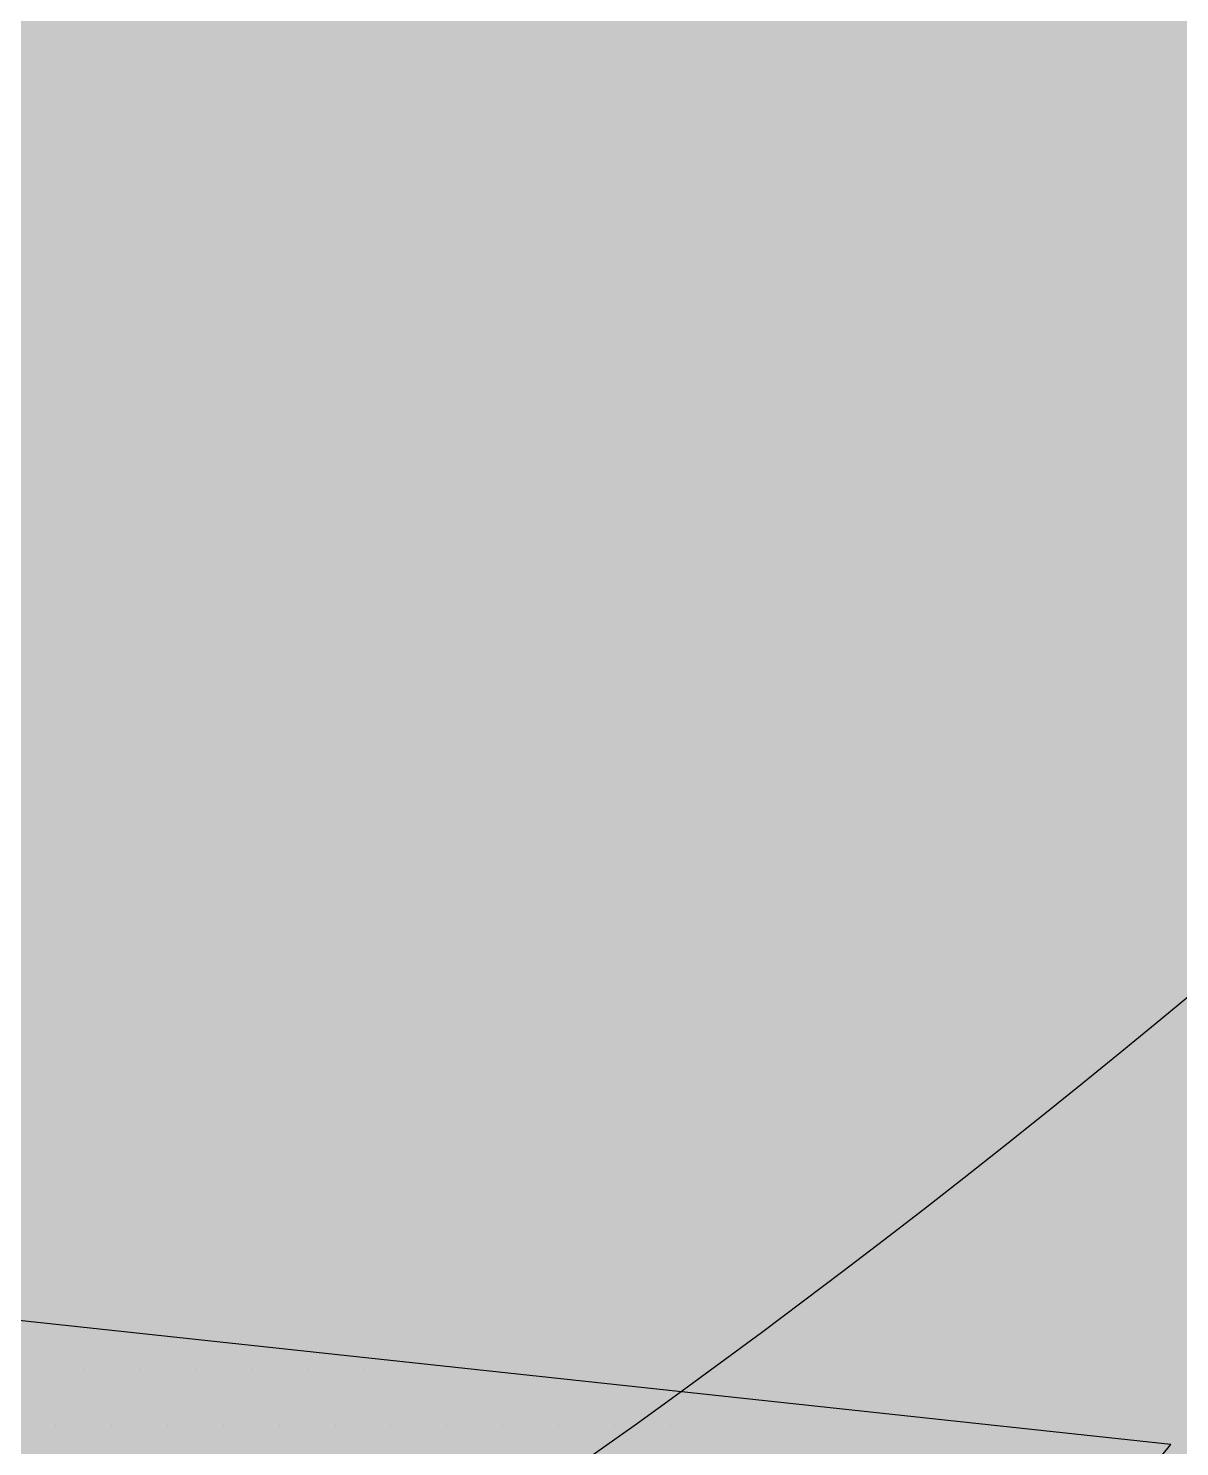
# Paper-space layout 'Layout1' of a CAD drawing. Extents: x -43 to 2298, y -18 to 768.
# Drawn here: x 742.482 to 743.617, y 377.345 to 378.743 of the extents above; entities that cross this region are included whole.
import ezdxf

# ---------------------------------------------------------------- set-up
doc = ezdxf.new("R2010")
doc.units = 0
doc.header["$LTSCALE"] = 2
doc.linetypes.add('CACHEX2', pattern=[0.75, 0.5, -0.25])
doc.layers.add('CARTOUCHE', color=7, linetype='Continuous')
doc.layers.add('LOGO', color=7, linetype='Continuous')

# ---------------------------------------------------------------- blocks, each defined once
blk = doc.blocks.new('A$C715108E3')
at = {"layer": 'LOGO', "color": 131}
for p, q in [((1.4929, -20.6698), (1.4929, -20.6698)), ((1.5842, -20.6698), (1.5842, -20.6698)), ((1.6762, -20.6698), (1.6762, -20.6698)), ((1.7681, -20.6698), (1.7681, -20.6698)), ((1.8595, -20.6698), (1.8595, -20.6698)), ((1.9513, -20.6698), (1.9513, -20.6698)), ((2.0432, -20.6698), (2.0432, -20.6698)), ((2.1346, -20.6698), (2.1346, -20.6698)), ((1.4466, -20.7613), (1.4466, -20.7613)), ((1.5387, -20.7613), (1.5387, -20.7613)), ((1.6305, -20.7613), (1.6305, -20.7613)), ((1.7218, -20.7613), (1.7218, -20.7613)), ((1.8138, -20.7613), (1.8138, -20.7613)), ((1.9056, -20.7613), (1.9056, -20.7613)), ((1.9967, -20.7613), (1.9967, -20.7613)), ((2.0889, -20.7613), (2.0889, -20.7613)), ((2.1807, -20.7613), (2.1807, -20.7613)), ((2.2726, -20.7613), (2.2726, -20.7613)), ((2.364, -20.7613), (2.364, -20.7613)), ((2.4559, -20.7613), (2.4559, -20.7613)), ((2.5477, -20.7613), (2.5477, -20.7613)), ((2.6392, -20.7613), (2.6392, -20.7613)), ((2.731, -20.7613), (2.731, -20.7613)), ((2.823, -20.7613), (2.823, -20.7613)), ((2.9143, -20.7613), (2.9143, -20.7613))]:
    blk.add_line(p, q, dxfattribs=at)
blk.add_lwpolyline([(-5.0186, -17.1537), (-4.9784, -19.1278), (-5.3896, -19.2331), (-4.7123, -20.7884), (-8.4641, -25.8566), (-8.5996, -26.1134), (-8.0987, -26.1134), (-7.2053, -26.0731), (-6.6093, -26.0457), (-6.203, -25.613), (-3.9696, -22.5417), (-2.7917, -25.1531), (-2.6026, -25.1257), (-1.9525, -24.8418), (-1.3029, -24.5438), (-2.3854, -21.8923), (1.9656, -22.2806), (2.6017, -21.6183), (3.2786, -20.7927), (-3.3817, -20.0761), (-4.3053, -16.8895)], dxfattribs=at)
blk = doc.blocks.new('A$C581E6685')
at = {"layer": 'LOGO', "color": 32, "linetype": 'CACHEX2', "ltscale": 1.5}
blk.add_ellipse((-38.0538, 23.8138), major_axis=(-19.0311, -3.534), ratio=0.590567, dxfattribs=at)
at = {"layer": 'LOGO', "color": 32}
blk.add_ellipse((-37.6144, 23.8499), major_axis=(-13.5768, -4.2839), ratio=0.791971, dxfattribs=at)
at = {"layer": 'CARTOUCHE'}
blk.add_blockref('A$C715108E3', (-31.6739, 36.3189), dxfattribs=at)
blk = doc.blocks.new('miniLogo')
at = {"layer": 'CARTOUCHE', "true_color": 0xffffff}
h = blk.add_hatch(color=7, dxfattribs=at)
h.dxf.hatch_style = 1
edge = h.paths.add_edge_path()
edge.add_spline(control_points=[(960.7415, 27.4251), (960.7415, 16.5339), (960.7415, 5.6427), (960.7415, 1.8027), (964.5815, 1.8027), (1010.1208, 1.8027), (1055.66, 1.8027), (1059.5, 1.8027), (1059.5, 5.6427), (1059.5, 16.5339), (1059.5, 27.4251), (1059.5, 31.2651), (1055.66, 31.2651), (1010.1208, 31.2651), (964.5815, 31.2651), (960.7415, 31.2651), (960.7415, 27.4251)], knot_values=[0, 0, 0, 1, 1, 2.570796, 2.570796, 3.570796, 3.570796, 5.141593, 5.141593, 6.141593, 6.141593, 7.712389, 7.712389, 8.712389, 8.712389, 10.283185, 10.283185, 10.283185], weights=[1, 1, 1, 0.707107, 1, 1, 1, 0.707107, 1, 1, 1, 0.707107, 1, 1, 1, 0.707107, 1], degree=2, periodic=0)
at = {"layer": 'CARTOUCHE'}
blk.add_rational_spline([(960.7415, 27.4251), (960.7415, 16.5339), (960.7415, 5.6427), (960.7415, 1.8027), (964.5815, 1.8027), (1010.1208, 1.8027), (1055.66, 1.8027), (1059.5, 1.8027), (1059.5, 5.6427), (1059.5, 16.5339), (1059.5, 27.4251), (1059.5, 31.2651), (1055.66, 31.2651), (1010.1208, 31.2651), (964.5815, 31.2651), (960.7415, 31.2651), (960.7415, 27.4251)], [1, 1, 1, 0.707106781187, 1, 1, 1, 0.707106781187, 1, 1, 1, 0.707106781187, 1, 1, 1, 0.707106781187, 1], degree=2, knots=[0, 0, 0, 1, 1, 2.570796, 2.570796, 3.570796, 3.570796, 5.141593, 5.141593, 6.141593, 6.141593, 7.712389, 7.712389, 8.712389, 8.712389, 10.283185, 10.283185, 10.283185], dxfattribs=at)
at = {"layer": 'CARTOUCHE', "xscale": 0.6, "yscale": 0.6, "zscale": 0.6}
blk.add_blockref('A$C581E6685', (998.0122, 3.1833), dxfattribs=at)

psp = doc.layouts.get("Layout1")

# ---------------------------------------------------------------- block references
at = {"layer": 'CARTOUCHE'}
psp.add_blockref('miniLogo', (-237.3663, 364.8484), dxfattribs=at)

doc.saveas('drawing.dxf')
